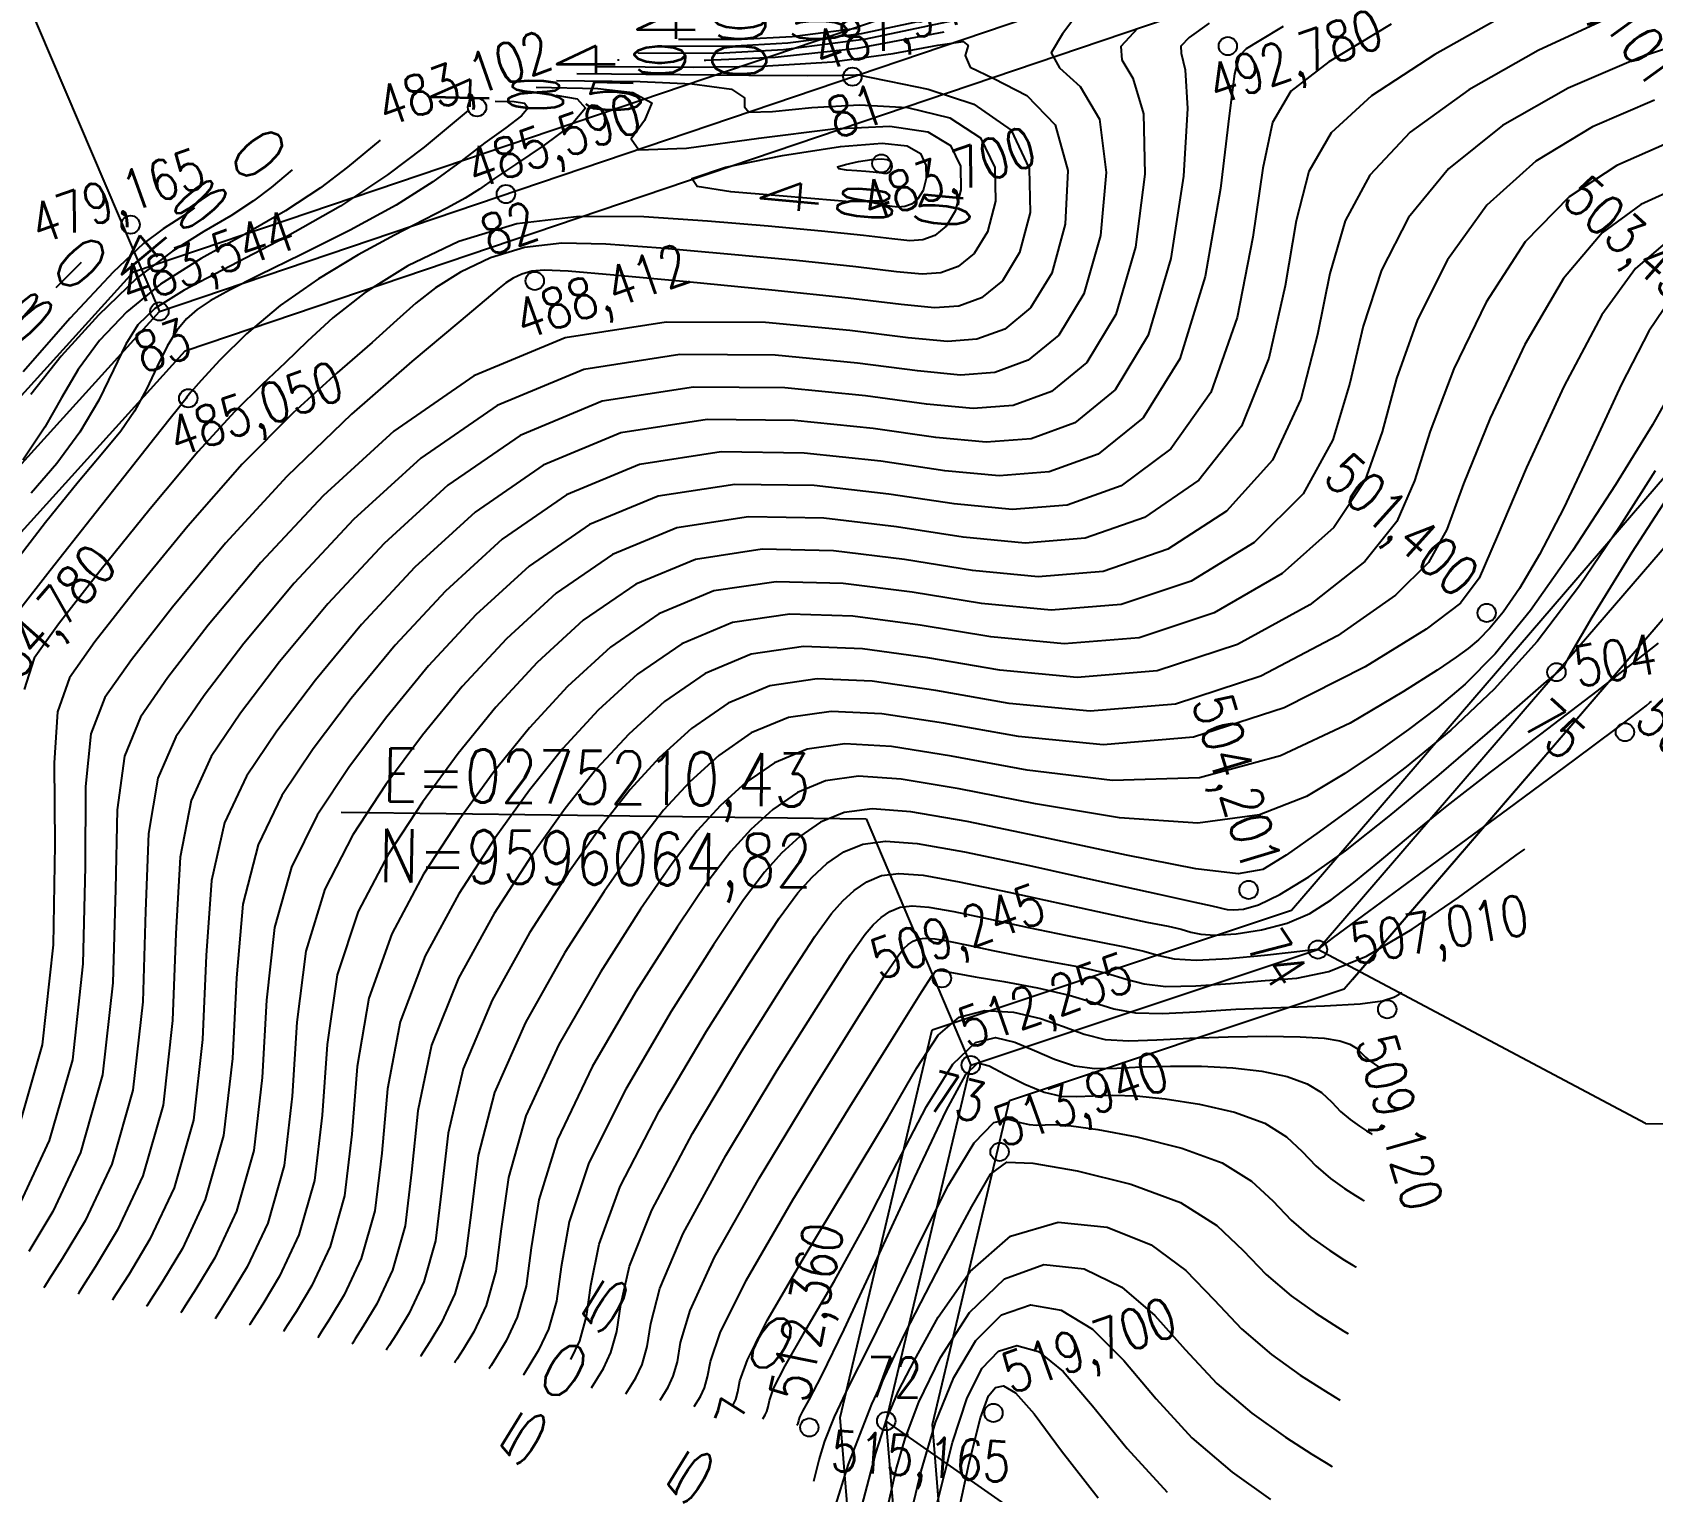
# Model space of a CAD drawing. Header units: millimetres. Extents: x 276147 to 291056, y 9594849 to 9609891.
# Drawn here: x 283444.2 to 283532.8, y 9603695.4 to 9603775.2 of the extents above; entities that cross this region are included whole.
import ezdxf
from ezdxf.enums import TextEntityAlignment as Align

# ---------------------------------------------------------------- set-up
doc = ezdxf.new("R2010")
doc.units = ezdxf.units.MM
doc.header["$LTSCALE"] = 10
doc.linetypes.add('CONTINUO', pattern=[0])
for name, color, linetype in [('Curvas mestras', 30, 'Continuous'), ('Curvas simples', 9, 'Continuous'), ('Curvas texto', 2, 'Continuous'), ('LINHA02', 8, 'Continuous'), ('TEXTO-PAPEL', 7, 'Continuous'), ('TEXTO02', 3, 'Continuous'), ('Top_malha_coord', 8, 'Continuous')]:
    doc.layers.add(name, color=color, linetype=linetype)
doc.styles.add('ROMANS', font='romans.shx', dxfattribs={"width": 0.8, "height": 4})
doc.styles.add('SIMPLEX', font='simplex', dxfattribs={"height": 0.2})

# ---------------------------------------------------------------- blocks, each defined once
blk = doc.blocks.new('Curvas')
at = {"layer": 'Curvas mestras', "linetype": 'CONTINUO'}
for points in [[(275249.24282, 9596112.844455, 500), (275247.081349, 9596111.866339, 500), (275244.962236, 9596110.317983, 500), (275242.845683, 9596107.822523, 500), (275240.73907, 9596104.214478, 500), (275238.838504, 9596100.173899, 500), (275237.387271, 9596096.592223, 500), (275236.462031, 9596094.101132, 500), (275235.472945, 9596092.293301, 500), (275233.663547, 9596090.501653, 500), (275230.495126, 9596088.281131, 500), (275226.299988, 9596086.074763, 500), (275221.628191, 9596084.547594, 500), (275216.965972, 9596084.164625, 500), (275212.544272, 9596084.590667, 500), (275208.530208, 9596085.290482, 500), (275205.048468, 9596085.797995, 500), (275202.054016, 9596085.923776, 500), (275199.459389, 9596085.547557, 500), (275197.185205, 9596084.601119, 500), (275195.184423, 9596083.224427, 500), (275193.418087, 9596081.609496, 500), (275191.820749, 9596079.875391, 500), (275190.221009, 9596077.849386, 500), (275188.420973, 9596075.285808, 500), (275186.328325, 9596072.039035, 500), (275184.273045, 9596068.363643, 500), (275182.69069, 9596064.614262, 500), (275181.870224, 9596061.098742, 500), (275181.51426, 9596057.937818, 500), (275181.178817, 9596055.20545, 500), (275180.537966, 9596052.967567, 500), (275179.737962, 9596051.25799, 500), (275179.043108, 9596050.10251, 500), (275178.65313, 9596049.490404, 500), (275178.509454, 9596049.264892, 500), (275178.488929, 9596049.232675, 500)], [(275239.834321, 9596122.317936, 495), (275235.816823, 9596120.06523, 495), (275232.359854, 9596117.800304, 495), (275230.14174, 9596115.774111, 495), (275228.923005, 9596113.654822, 495), (275228.234727, 9596110.96491, 495), (275227.629641, 9596107.413539, 495), (275226.747121, 9596103.456642, 495), (275225.248198, 9596099.736845, 495), (275222.906302, 9596096.792566, 495), (275219.944453, 9596094.745403, 495), (275216.698071, 9596093.612749, 495), (275213.420582, 9596093.351432, 495), (275210.037437, 9596093.676022, 495), (275206.392098, 9596094.240525, 495), (275202.404116, 9596094.709239, 495), (275198.297409, 9596094.787628, 495), (275194.371984, 9596094.19145, 495), (275190.867847, 9596092.733147, 495), (275187.784977, 9596090.611895, 495), (275185.063347, 9596088.123555, 495), (275182.643386, 9596085.51742, 495), (275180.467334, 9596082.856502, 495), (275178.477885, 9596080.157246, 495), (275176.656191, 9596077.40096, 495), (275175.137235, 9596074.428409, 495), (275174.094456, 9596071.045222, 495), (275173.603255, 9596067.162247, 495), (275173.34688, 9596063.1112, 495), (275172.91054, 9596059.329014, 495), (275172.010445, 9596056.185839, 495), (275170.886814, 9596053.784685, 495), (275169.91087, 9596052.161777, 495), (275169.363134, 9596051.302056, 495), (275169.161337, 9596050.985317, 495), (275169.132509, 9596050.940068, 495)], [(275195.872103, 9596119.752961, 490), (275195.966358, 9596119.752569, 490), (275199.75369, 9596119.913798, 490), (275204.244331, 9596120.409548, 490), (275208.989992, 9596121.30125, 490)], [(275216.197013, 9596122.162291, 490), (275215.463311, 9596121.189437, 490), (275214.839748, 9596120.145571, 490), (275215.292652, 9596119.320509, 490), (275216.419072, 9596118.306119, 490), (275217.473742, 9596116.51978, 490), (275217.854802, 9596113.611338, 490), (275217.534038, 9596110.160487, 490), (275216.626642, 9596106.979384, 490), (275215.256379, 9596104.713585, 490), (275213.581281, 9596103.342242, 490), (275211.767951, 9596102.677904, 490), (275209.875191, 9596102.538239, 490), (275207.530603, 9596102.761378, 490), (275204.253989, 9596103.190569, 490), (275199.759765, 9596103.620483, 490), (275194.540801, 9596103.65148, 490), (275189.28458, 9596102.835343, 490), (275184.550489, 9596100.865174, 490), (275180.38553, 9596097.999362, 490), (275176.708608, 9596094.637615, 490), (275173.466023, 9596091.159449, 490), (275170.713659, 9596087.863618, 490), (275168.534797, 9596085.028683, 490), (275166.984058, 9596082.762884, 490), (275166.001425, 9596080.493174, 490), (275165.498222, 9596077.476182, 490), (275165.336286, 9596073.225752, 490), (275165.179501, 9596068.284581, 490), (275164.642262, 9596063.452578, 490), (275163.482923, 9596059.40411, 490), (275162.035666, 9596056.311379, 490), (275160.778632, 9596054.221045, 490), (275160.073139, 9596053.113708, 490), (275159.81322, 9596052.705742, 490), (275159.776089, 9596052.647461, 490)], [(275191.133271, 9596119.772633, 490), (275191.227525, 9596119.772241, 490)], [(275187.761462, 9596117.838729, 485), (275188.931877, 9596117.639286, 485), (275189.375211, 9596117.125388, 485), (275188.62545, 9596116.213289, 485), (275187.126314, 9596115.099922, 485), (275185.548955, 9596114.05239, 485), (275184.406962, 9596113.272201, 485), (275183.583665, 9596112.698485, 485), (275182.804828, 9596112.204778, 485), (275181.831452, 9596111.673648, 485), (275180.565472, 9596111.023802, 485), (275178.944059, 9596110.182981, 485), (275176.954949, 9596109.099291, 485), (275174.788142, 9596107.802301, 485), (275172.684206, 9596106.341949, 485), (275170.854713, 9596104.796278, 485), (275169.395266, 9596103.355764, 485), (275168.372477, 9596102.238991, 485), (275167.813694, 9596101.598519, 485), (275167.589226, 9596101.322812, 485), (275167.530122, 9596101.23431, 485), (275167.485083, 9596101.170896, 485), (275167.373416, 9596101.032215, 485), (275167.132081, 9596100.733356, 485), (275166.676606, 9596100.162838, 485), (275165.836793, 9596099.102898, 485), (275164.421014, 9596097.309205, 485), (275162.365591, 9596094.700079, 485), (275160.118658, 9596091.844456, 485), (275158.256299, 9596089.473924, 485)], [(275203.638253, 9596112.024291, 485), (275201.922127, 9596112.173626, 485), (275199.747325, 9596112.35051, 485), (275197.333076, 9596112.554932, 485), (275195.494064, 9596112.842023, 485), (275195.193836, 9596113.2807, 485), (275197.031915, 9596113.896756, 485), (275200.151723, 9596114.543497, 485), (275203.332655, 9596115.031108, 485), (275205.60049, 9596115.207296, 485), (275206.966525, 9596115.069857, 485), (275207.688438, 9596114.654113, 485), (275207.997025, 9596114.0154, 485), (275208.015556, 9596113.289114, 485), (275207.840418, 9596112.630666, 485), (275207.557665, 9596112.163121, 485), (275207.21201, 9596111.880145, 485), (275206.837831, 9596111.74306, 485), (275206.47027, 9596111.712123, 485), (275206.147522, 9596111.743351, 485), (275205.908548, 9596111.791697, 485), (275205.778996, 9596111.821176, 485), (275205.731266, 9596111.832036, 485), (275205.724448, 9596111.833588, 485)], [(275168.006477, 9596111.679278, 480), (275167.57077, 9596111.348461, 480), (275167.009827, 9596110.976892, 480), (275166.293973, 9596110.537658, 480), (275165.225182, 9596109.723595, 480), (275163.563339, 9596108.157475, 480), (275161.210203, 9596105.643999, 480), (275158.635019, 9596102.715575, 480)], [(275188.58911, 9596048.731295, 505), (275189.065488, 9596049.749296, 505), (275189.447095, 9596051.081886, 505), (275189.681639, 9596052.764437, 505), (275190.137193, 9596055.035237, 505), (275191.286923, 9596058.183302, 505), (275193.408856, 9596062.298878, 505), (275196.000458, 9596066.67711, 505), (275198.364061, 9596070.414371, 505), (275199.974683, 9596072.84227, 505), (275200.998113, 9596074.233361, 505), (275201.772826, 9596075.095436, 505), (275202.58387, 9596075.83696, 505), (275203.502563, 9596076.469091, 505), (275204.546794, 9596076.903665, 505), (275205.7894, 9596077.064753, 505), (275207.523028, 9596076.925385, 505), (275210.095272, 9596076.47083, 505), (275213.646494, 9596075.726592, 505), (275217.488113, 9596074.879112, 505), (275220.724313, 9596074.155069, 505), (275222.687299, 9596073.723661, 505), (275223.621353, 9596073.524177, 505), (275223.998776, 9596073.438431, 505), (275224.228978, 9596073.37109, 505), (275224.469793, 9596073.318253, 505), (275224.816163, 9596073.298877, 505), (275225.359662, 9596073.350613, 505), (275226.178388, 9596073.585893, 505), (275227.347071, 9596074.135845, 505), (275228.92656, 9596075.110661, 505), (275230.922169, 9596076.536799, 505), (275233.32533, 9596078.41978, 505), (275236.048431, 9596080.687281, 505), (275238.687698, 9596082.955591, 505), (275240.760311, 9596084.763152, 505), (275241.924854, 9596085.778734, 505), (275242.405509, 9596086.192406, 505), (275242.567862, 9596086.324565, 505), (275242.707103, 9596086.43517, 505), (275242.836862, 9596086.542435, 505), (275242.900374, 9596086.60414, 505), (275242.925702, 9596086.697155, 505), (275243.28021, 9596087.374731, 505), (275244.416088, 9596089.30921, 505), (275246.604332, 9596092.86251, 505), (275249.391154, 9596097.154836, 505)], [(275161.820348, 9596108.68234, 480), (275160.429076, 9596107.297624, 480)], [(275197.440258, 9596046.2046, 510), (275197.59301, 9596046.531024, 510), (275197.715373, 9596046.958322, 510), (275197.828169, 9596047.557797, 510), (275198.237366, 9596048.705662, 510), (275199.320221, 9596050.854358, 510), (275201.288204, 9596054.237351, 510), (275203.689652, 9596058.212206, 510), (275205.907118, 9596061.917511, 510), (275207.490847, 9596064.663472, 510), (275208.661847, 9596066.446763, 510), (275209.80882, 9596067.435674, 510), (275211.219354, 9596067.80055, 510), (275212.776597, 9596067.719958, 510), (275214.262586, 9596067.37452, 510), (275215.521349, 9596066.932552, 510), (275216.64489, 9596066.513155, 510), (275217.787208, 9596066.223126, 510), (275219.085807, 9596066.135826, 510), (275220.612226, 9596066.190888, 510), (275222.421513, 9596066.294507, 510), (275224.507746, 9596066.367954, 510), (275226.621127, 9596066.392788, 510), (275228.450887, 9596066.36564, 510), (275229.761617, 9596066.284198, 510), (275230.619332, 9596066.150368, 510), (275231.165406, 9596065.967111, 510), (275231.529047, 9596065.741307, 510), (275231.790797, 9596065.495515, 510), (275232.019032, 9596065.25621, 510), (275232.26349, 9596065.046918, 510), (275232.499349, 9596064.879356, 510), (275232.683148, 9596064.762291, 510), (275232.783976, 9596064.699736, 510), (275232.821123, 9596064.676689, 510), (275232.82643, 9596064.673397, 510)], [(275203.715982, 9596037.5113, 515), (275203.737167, 9596037.60007, 515), (275204.514321, 9596040.75737, 515), (275205.262096, 9596043.602385, 515), (275205.868935, 9596045.54366, 515), (275206.493171, 9596047.01218, 515), (275207.360608, 9596048.694541, 515), (275208.65796, 9596051.039134, 515), (275210.415584, 9596053.541533, 515), (275212.62475, 9596055.459107, 515), (275215.21876, 9596056.22387, 515), (275217.899054, 9596055.96642, 515), (275220.309106, 9596054.992004, 515), (275222.199574, 9596053.590101, 515), (275223.749845, 9596051.987136, 515), (275225.246488, 9596050.39377, 515), (275226.879912, 9596048.995317, 515), (275228.45588, 9596047.875699, 515), (275229.683991, 9596047.093492, 515), (275230.357705, 9596046.675507, 515), (275230.605916, 9596046.521513, 515), (275230.641374, 9596046.499514, 515)]]:
    blk.add_polyline3d(points, dxfattribs=at)
at = {"layer": 'Curvas simples', "linetype": 'CONTINUO'}
for points in [[(275248.532044, 9596115.207485, 499), (275245.761387, 9596113.986159, 499), (275243.149334, 9596112.27112, 499), (275240.748517, 9596109.818079, 499), (275238.619604, 9596106.526405, 499), (275236.855405, 9596102.870084, 499), (275235.556762, 9596099.46676, 499), (275234.695553, 9596096.763613, 499), (275233.72778, 9596094.525969, 499), (275231.980477, 9596092.348691, 499), (275228.977361, 9596089.983418, 499), (275225.028881, 9596087.808891, 499), (275220.642167, 9596086.360625, 499), (275216.256894, 9596086.001987, 499), (275212.042905, 9596086.407738, 499), (275208.102586, 9596087.080491, 499), (275204.519597, 9596087.580243, 499), (275201.302695, 9596087.696546, 499), (275198.441908, 9596087.276336, 499), (275195.921734, 9596086.227525, 499), (275193.704534, 9596084.701921, 499), (275191.747139, 9596082.912308, 499), (275189.985277, 9596081.003797, 499), (275188.270274, 9596078.850809, 499), (275186.432355, 9596076.260096, 499), (275184.393898, 9596073.11142, 499), (275182.445883, 9596069.576596, 499), (275180.971443, 9596065.900454, 499), (275180.21683, 9596062.311443, 499), (275179.880784, 9596058.972495, 499), (275179.525162, 9596056.030163, 499), (275178.832462, 9596053.611222, 499), (275177.967733, 9596051.763329, 499), (275177.21666, 9596050.514363, 499), (275176.795131, 9596049.852735, 499), (275176.639831, 9596049.608977, 499), (275176.617645, 9596049.574154, 499)], [(275247.821267, 9596117.570515, 498), (275244.441425, 9596116.10598, 498), (275241.336432, 9596114.224257, 498), (275238.651351, 9596111.813635, 498), (275236.500138, 9596108.838331, 498), (275234.872305, 9596105.566269, 498), (275233.726253, 9596102.341298, 498), (275232.929075, 9596099.426095, 498), (275231.982615, 9596096.758638, 498), (275230.297407, 9596094.19573, 498), (275227.459596, 9596091.685705, 498), (275223.757774, 9596089.543019, 498), (275219.656143, 9596088.173656, 498), (275215.547816, 9596087.839348, 498), (275211.541538, 9596088.224809, 498), (275207.674964, 9596088.870499, 498), (275203.990727, 9596089.362492, 498), (275200.551373, 9596089.469317, 498), (275197.424427, 9596089.005115, 498), (275194.658262, 9596087.85393, 498), (275192.224645, 9596086.179414, 498), (275190.076191, 9596084.21512, 498), (275188.149804, 9596082.132202, 498), (275186.319539, 9596079.852232, 498), (275184.443738, 9596077.234383, 498), (275182.459471, 9596074.183805, 498), (275180.618721, 9596070.789549, 498), (275179.252196, 9596067.186646, 498), (275178.563437, 9596063.524144, 498), (275178.247308, 9596060.007171, 498), (275177.871506, 9596056.854876, 498), (275177.126958, 9596054.254876, 498), (275176.197503, 9596052.268668, 498), (275175.390213, 9596050.926217, 498), (275174.937132, 9596050.215065, 498), (275174.770207, 9596049.953062, 498), (275174.746361, 9596049.915633, 498)], [(275251.084608, 9596121.25807, 497), (275247.057213, 9596119.921403, 497), (275243.105677, 9596118.222203, 497), (275239.521556, 9596116.176944, 497), (275236.554186, 9596113.809191, 497), (275234.380672, 9596111.150258, 497), (275232.889205, 9596108.262453, 497), (275231.895745, 9596105.215835, 497), (275231.162597, 9596102.088576, 497), (275230.237451, 9596098.991306, 497), (275228.614337, 9596096.042768, 497), (275225.941831, 9596093.387992, 497), (275222.486667, 9596091.277147, 497), (275218.670119, 9596089.986687, 497), (275214.838738, 9596089.676709, 497), (275211.040171, 9596090.04188, 497), (275207.247342, 9596090.660508, 497), (275203.461857, 9596091.144741, 497), (275199.800052, 9596091.242087, 497), (275196.406946, 9596090.733893, 497), (275193.39479, 9596089.480336, 497), (275190.744756, 9596087.656908, 497), (275188.405243, 9596085.517932, 497), (275186.314331, 9596083.260608, 497), (275184.368804, 9596080.853656, 497), (275182.45512, 9596078.208671, 497), (275180.525045, 9596075.25619, 497), (275178.791559, 9596072.002502, 497), (275177.532949, 9596068.472838, 497), (275176.910043, 9596064.736845, 497), (275176.613832, 9596061.041847, 497), (275176.217851, 9596057.679588, 497), (275175.421453, 9596054.89853, 497), (275174.427273, 9596052.774007, 497), (275173.563765, 9596051.33807, 497), (275173.079133, 9596050.577395, 497), (275172.900584, 9596050.297147, 497), (275172.875077, 9596050.257111, 497)], [(275245.280895, 9596122.041588, 496), (275241.469999, 9596120.270069, 496), (275237.669189, 9596118.121087, 496), (275234.45702, 9596115.804747, 496), (275232.261206, 9596113.462185, 496), (275230.906105, 9596110.958638, 496), (275230.065236, 9596108.090372, 496), (275229.396119, 9596104.751057, 496), (275228.492286, 9596101.223974, 496), (275226.931268, 9596097.889807, 496), (275224.424066, 9596095.090279, 496), (275221.21556, 9596093.011275, 496), (275217.684095, 9596091.799718, 496), (275214.12966, 9596091.514071, 496), (275210.538804, 9596091.858951, 496), (275206.81972, 9596092.450517, 496), (275202.932986, 9596092.92699, 496), (275199.04873, 9596093.014857, 496), (275195.389465, 9596092.462672, 496), (275192.131319, 9596091.106741, 496), (275189.264866, 9596089.134401, 496), (275186.734295, 9596086.820743, 496), (275184.478859, 9596084.389014, 496), (275182.418069, 9596081.855079, 496), (275180.466502, 9596079.182958, 496), (275178.590618, 9596076.328575, 496), (275176.964397, 9596073.215455, 496), (275175.813703, 9596069.75903, 496), (275175.256649, 9596065.949546, 496), (275174.980356, 9596062.076523, 496), (275174.564195, 9596058.504301, 496), (275173.715949, 9596055.542184, 496), (275172.657044, 9596053.279346, 496), (275171.737317, 9596051.749924, 496), (275171.221134, 9596050.939726, 496), (275171.030961, 9596050.641232, 496), (275171.003793, 9596050.59859, 496)], [(275194.472617, 9596120.90367, 493), (275197.89205, 9596120.894938, 493), (275200.690211, 9596121.046052, 493), (275204.212142, 9596121.497116, 493)], [(275227.516164, 9596121.591487, 493), (275226.195053, 9596120.790603, 493), (275225.494163, 9596120.362501, 493), (275225.111293, 9596119.974582, 493), (275224.857866, 9596118.994268, 493), (275224.573709, 9596116.713984, 493), (275224.096685, 9596112.738501, 493), (275223.256791, 9596107.921979, 493), (275221.882058, 9596103.430922, 493), (275219.870772, 9596100.19714, 493), (275217.402239, 9596098.213659, 493), (275214.726023, 9596097.238811, 493), (275212.002425, 9596097.026155, 493), (275209.034704, 9596097.310164, 493), (275205.536855, 9596097.820543, 493), (275201.346376, 9596098.273736, 493), (275196.794765, 9596098.333169, 493), (275192.337023, 9596097.649007, 493), (275188.340904, 9596095.985958, 493), (275184.825198, 9596093.566882, 493), (275181.721452, 9596090.729179, 493), (275178.972441, 9596087.774232, 493), (275176.565864, 9596084.859349, 493), (275174.50065, 9596082.105821, 493), (275172.787338, 9596079.54573, 493), (275171.482911, 9596076.854315, 493), (275170.655962, 9596073.617606, 493), (275170.296467, 9596069.587649, 493), (275170.079928, 9596065.180552, 493), (275169.603229, 9596060.978439, 493), (275168.599436, 9596057.473147, 493), (275167.346355, 9596054.795363, 493), (275166.257975, 9596052.985484, 493), (275165.647136, 9596052.026717, 493), (275165.42209, 9596051.673487, 493), (275165.389941, 9596051.623026, 493)], [(275233.421658, 9596121.719223, 494), (275230.017632, 9596119.664778, 494), (275227.949664, 9596118.047199, 494), (275226.930829, 9596116.346152, 494), (275226.404218, 9596113.839447, 494), (275225.863163, 9596110.07602, 494), (275225.001956, 9596105.689311, 494), (275223.565128, 9596101.583884, 494), (275221.388537, 9596098.494853, 494), (275218.673346, 9596096.479531, 494), (275215.712047, 9596095.42578, 494), (275212.711503, 9596095.188794, 494), (275209.53607, 9596095.493093, 494), (275205.964476, 9596096.030534, 494), (275201.875246, 9596096.491488, 494), (275197.546087, 9596096.560398, 494), (275193.354504, 9596095.920229, 494), (275189.604376, 9596094.359552, 494), (275186.305088, 9596092.089388, 494), (275183.392399, 9596089.426367, 494), (275180.807913, 9596086.645826, 494), (275178.516599, 9596083.857925, 494), (275176.489267, 9596081.131533, 494), (275174.721765, 9596078.473345, 494), (275173.310073, 9596075.641362, 494), (275172.375209, 9596072.331414, 494), (275171.949861, 9596068.374948, 494), (275171.713404, 9596064.145876, 494), (275171.256884, 9596060.153727, 494), (275170.30494, 9596056.829493, 494), (275169.116585, 9596054.290024, 494), (275168.084422, 9596052.573631, 494), (275167.505135, 9596051.664387, 494), (275167.291714, 9596051.329402, 494), (275167.261225, 9596051.281547, 494)], [(275193.359502, 9596120.526658, 492), (275197.259192, 9596120.516699, 492), (275200.450353, 9596120.689036, 492), (275204.466937, 9596121.203452, 492), (275209.009653, 9596122.164509, 492)], [(275223.485421, 9596121.765122, 492), (275222.389516, 9596120.978386, 492), (275221.934659, 9596120.509761, 492), (275221.950387, 9596120.125065, 492), (275222.167452, 9596119.223935, 492), (275222.291911, 9596117.114458, 492), (275222.065779, 9596113.404798, 492), (275221.374914, 9596108.903422, 492), (275220.141132, 9596104.718871, 492), (275218.335864, 9596101.733771, 492), (275216.128989, 9596099.927081, 492), (275213.739999, 9596099.051842, 492), (275211.293347, 9596098.863516, 492), (275208.533337, 9596099.127236, 492), (275205.109233, 9596099.610551, 492), (275200.817505, 9596100.055985, 492), (275196.043444, 9596100.105939, 492), (275191.319542, 9596099.377786, 492), (275187.077433, 9596097.612363, 492), (275183.345309, 9596095.044375, 492), (275180.050504, 9596092.031991, 492), (275177.136968, 9596088.902637, 492), (275174.615129, 9596085.860772, 492), (275172.512032, 9596083.080108, 492), (275170.852911, 9596080.618114, 492), (275169.655749, 9596078.067268, 492), (275168.936716, 9596074.903798, 492), (275168.643074, 9596070.80035, 492), (275168.446452, 9596066.215228, 492), (275167.949573, 9596061.803152, 492), (275166.893932, 9596058.116802, 492), (275165.576126, 9596055.300702, 492), (275164.431527, 9596053.397338, 492), (275163.789137, 9596052.389048, 492), (275163.552467, 9596052.017572, 492), (275163.518657, 9596051.964504, 492)], [(275192.246386, 9596120.149645, 491), (275196.626334, 9596120.138459, 491), (275200.210495, 9596120.332021, 491), (275204.721732, 9596120.909789, 491), (275209.823895, 9596121.989202, 491)], [(275219.552014, 9596121.484354, 491), (275218.647041, 9596120.501761, 491), (275218.698508, 9596119.774371, 491), (275219.302886, 9596118.771475, 491), (275219.882826, 9596116.817119, 491), (275219.960291, 9596113.508068, 491), (275219.454476, 9596109.531954, 491), (275218.383887, 9596105.849127, 491), (275216.796122, 9596103.223678, 491), (275214.855135, 9596101.634661, 491), (275212.753975, 9596100.864873, 491), (275210.584269, 9596100.700878, 491), (275208.03197, 9596100.944307, 491), (275204.681611, 9596101.40056, 491), (275200.288635, 9596101.838234, 491), (275195.292122, 9596101.87871, 491), (275190.302061, 9596101.106564, 491), (275185.813961, 9596099.238769, 491), (275181.86542, 9596096.521869, 491), (275178.379556, 9596093.334803, 491), (275175.301495, 9596090.031043, 491), (275172.664394, 9596086.862195, 491), (275170.523415, 9596084.054396, 491), (275168.918484, 9596081.690499, 491), (275167.828587, 9596079.280221, 491), (275167.217469, 9596076.18999, 491), (275166.98968, 9596072.013051, 491), (275166.812977, 9596067.249905, 491), (275166.295917, 9596062.627865, 491), (275165.188427, 9596058.760456, 491), (275163.805896, 9596055.806041, 491), (275162.60508, 9596053.809191, 491), (275161.931138, 9596052.751378, 491), (275161.682843, 9596052.361657, 491), (275161.647373, 9596052.305983, 491)], [(275248.401312, 9596109.746518, 501), (275246.775139, 9596108.364846, 501), (275244.942848, 9596105.826967, 501), (275242.858536, 9596101.902551, 501), (275240.821604, 9596097.477715, 501), (275239.21778, 9596093.717686, 501), (275238.228509, 9596091.438651, 501), (275237.21811, 9596090.060633, 501), (275235.346617, 9596088.654614, 501), (275232.012891, 9596086.578844, 501), (275227.571095, 9596084.340634, 501), (275222.614215, 9596082.734563, 501), (275217.67505, 9596082.327264, 501), (275213.045639, 9596082.773596, 501), (275208.95783, 9596083.500473, 501), (275205.577338, 9596084.015746, 501), (275202.805338, 9596084.151005, 501), (275200.47687, 9596083.818779, 501), (275198.448677, 9596082.974714, 501), (275196.664313, 9596081.746934, 501), (275195.089035, 9596080.306684, 501), (275193.656222, 9596078.746985, 501), (275192.171744, 9596076.847963, 501), (275190.40959, 9596074.311521, 501), (275188.262751, 9596070.96665, 501), (275186.100207, 9596067.15069, 501), (275184.409936, 9596063.32807, 501), (275183.523618, 9596059.886041, 501), (275183.147735, 9596056.903142, 501), (275182.832473, 9596054.380737, 501), (275182.243471, 9596052.323913, 501), (275181.508192, 9596050.752651, 501), (275180.869555, 9596049.690656, 501), (275180.511129, 9596049.128074, 501), (275180.379078, 9596048.920806, 501), (275180.360213, 9596048.891197, 501)], [(275248.728017, 9596106.737272, 502), (275247.512432, 9596104.930185, 502), (275246.024846, 9596102.034134, 502), (275244.408121, 9596098.580511, 502), (275242.857633, 9596095.286556, 502), (275241.531245, 9596092.723187, 502), (275240.436791, 9596090.876044, 502), (275239.544596, 9596089.584445, 502), (275238.819263, 9596088.69348, 502), (275238.202506, 9596088.071323, 502), (275237.630318, 9596087.591918, 502), (275236.985127, 9596087.110039, 502), (275235.935108, 9596086.403769, 502), (275234.094872, 9596085.232019, 502), (275231.189018, 9596083.5021, 502), (275227.382102, 9596081.714922, 502), (275222.94867, 9596080.519796, 502), (275218.191071, 9596080.37087, 502), (275213.522873, 9596080.941646, 502), (275209.385452, 9596081.710465, 502), (275206.106208, 9596082.233497, 502), (275203.556659, 9596082.378235, 502), (275201.494351, 9596082.09, 502), (275199.712148, 9596081.348308, 502), (275198.144202, 9596080.26944, 502), (275196.759983, 9596079.003872, 502), (275195.491695, 9596077.618579, 502), (275194.122478, 9596075.84654, 502), (275192.398208, 9596073.337233, 502), (275190.197178, 9596069.894265, 502), (275187.927369, 9596065.937737, 502), (275186.129183, 9596062.041878, 502), (275185.177012, 9596058.67334, 502), (275184.781211, 9596055.868466, 502), (275184.486129, 9596053.556024, 502), (275183.948975, 9596051.680259, 502), (275183.278421, 9596050.247312, 502), (275182.696003, 9596049.278803, 502), (275182.369129, 9596048.765743, 502), (275182.248701, 9596048.576721, 502), (275182.231497, 9596048.549718, 502)], [(275249.063583, 9596102.215962, 503), (275247.703715, 9596099.817697, 503), (275245.696045, 9596096.539118, 503), (275243.340951, 9596092.923903, 503), (275241.042257, 9596089.666853, 503), (275239.108035, 9596087.290947, 503), (275237.463349, 9596085.631861, 503), (275235.937514, 9596084.353449, 503), (275234.379113, 9596083.168389, 503), (275232.713821, 9596081.984657, 503), (275230.886583, 9596080.759053, 503), (275228.804053, 9596079.509051, 503), (275226.219711, 9596078.494821, 503), (275222.848746, 9596078.037205, 503), (275218.578387, 9596078.33512, 503), (275213.98402, 9596079.099776, 503), (275209.813074, 9596079.920456, 503), (275206.635078, 9596080.451248, 503), (275204.307981, 9596080.605464, 503), (275202.511832, 9596080.361222, 503), (275200.97562, 9596079.721903, 503), (275199.624091, 9596078.791947, 503), (275198.43093, 9596077.70106, 503), (275197.327167, 9596076.490173, 503), (275196.073213, 9596074.845116, 503), (275194.386825, 9596072.362946, 503), (275192.131605, 9596068.82188, 503), (275189.754531, 9596064.724784, 503), (275187.84843, 9596060.755686, 503), (275186.830406, 9596057.460639, 503), (275186.414687, 9596054.833789, 503), (275186.139784, 9596052.731312, 503), (275185.654479, 9596051.036604, 503), (275185.048651, 9596049.741973, 503), (275184.522451, 9596048.866949, 503), (275184.227128, 9596048.403413, 503), (275184.118325, 9596048.232636, 503), (275184.102781, 9596048.20824, 503)], [(275247.855694, 9596097.292175, 504), (275245.902108, 9596094.24291, 504), (275243.713847, 9596091.018741, 504), (275241.40331, 9596087.969353, 504), (275239.060034, 9596085.361033, 504), (275236.682096, 9596083.126476, 504), (275234.24471, 9596081.114979, 504), (275231.773099, 9596079.226739, 504), (275229.492534, 9596077.565544, 504), (275227.678295, 9596076.286086, 504), (275226.419088, 9596075.516002, 504), (275225.057319, 9596075.274719, 504), (275222.748822, 9596075.554614, 504), (275218.965702, 9596076.299371, 504), (275214.445167, 9596077.257907, 504), (275210.240696, 9596078.130447, 504), (275207.163949, 9596078.668999, 504), (275205.059303, 9596078.832694, 504), (275203.529313, 9596078.632443, 504), (275202.239092, 9596078.095497, 504), (275201.103981, 9596077.314453, 504), (275200.101878, 9596076.398248, 504), (275199.16264, 9596075.361767, 504), (275198.023948, 9596073.843693, 504), (275196.375443, 9596071.388658, 504), (275194.066032, 9596067.749495, 504), (275191.581694, 9596063.511831, 504), (275189.567677, 9596059.469494, 504), (275188.483799, 9596056.247938, 504), (275188.048163, 9596053.799113, 504), (275187.79344, 9596051.906599, 504), (275187.359984, 9596050.39295, 504), (275186.818881, 9596049.236634, 504), (275186.348898, 9596048.455095, 504), (275186.085127, 9596048.041082, 504), (275185.987948, 9596047.888551, 504), (275185.974065, 9596047.866761, 504)], [(275190.020155, 9596119.39562, 489), (275195.273899, 9596119.357515, 489), (275199.037025, 9596119.42226, 489), (275202.889903, 9596119.66187, 489), (275206.19364, 9596120.112054, 489), (275208.645268, 9596120.570787, 489), (275210.025797, 9596120.776613, 489), (275210.296206, 9596120.546232, 489), (275210.137333, 9596120.008972, 489), (275210.409986, 9596119.372318, 489), (275211.70236, 9596118.743073, 489), (275213.512204, 9596117.825316, 489), (275215.064657, 9596116.222441, 489), (275215.749314, 9596113.714608, 489), (275215.6136, 9596110.789019, 489), (275214.869398, 9596108.10964, 489), (275213.716636, 9596106.203492, 489), (275212.307427, 9596105.049823, 489), (275210.781927, 9596104.490935, 489), (275209.166113, 9596104.3756, 489), (275207.029236, 9596104.578449, 489), (275203.826367, 9596104.980577, 489), (275199.230895, 9596105.402732, 489), (275193.789479, 9596105.42425, 489), (275188.267099, 9596104.564121, 489), (275183.287018, 9596102.49158, 489), (275178.905641, 9596099.476856, 489), (275175.03766, 9596095.940427, 489), (275171.63055, 9596092.287855, 489), (275168.762924, 9596088.865041, 489), (275166.54618, 9596086.002971, 489), (275165.049631, 9596083.835269, 489), (275164.174263, 9596081.706127, 489), (275163.778975, 9596078.762374, 489), (275163.682892, 9596074.438453, 489), (275163.546025, 9596069.319257, 489), (275162.988606, 9596064.277291, 489), (275161.777419, 9596060.047765, 489), (275160.265437, 9596056.816718, 489), (275158.952184, 9596054.632898, 489)], [(275188.90704, 9596119.018608, 488), (275194.58144, 9596118.96246, 488), (275198.320361, 9596118.930722, 488), (275201.535475, 9596118.914192, 488), (275203.397287, 9596118.922857, 488), (275204.153094, 9596118.942628, 488), (275204.319385, 9596118.953393, 488), (275204.395398, 9596118.930174, 488), (275204.811355, 9596118.828508, 488), (275205.980224, 9596118.599065, 488), (275208.112068, 9596118.165637, 488), (275210.605336, 9596117.344513, 488), (275212.655572, 9596115.925103, 488), (275213.643825, 9596113.817878, 488), (275213.693162, 9596111.417552, 488), (275213.112153, 9596109.239897, 488), (275212.176893, 9596107.693399, 488), (275211.033573, 9596106.757403, 488), (275209.795903, 9596106.303966, 488), (275208.469975, 9596106.211771, 488), (275206.631394, 9596106.385996, 488), (275203.748143, 9596106.738442, 488), (275199.562968, 9596107.181291, 488), (275194.91767, 9596107.628231, 488), (275190.928812, 9596107.993329, 488), (275188.430712, 9596108.208334, 488), (275187.128707, 9596108.275722, 488), (275186.445889, 9596108.21565, 488), (275185.90484, 9596108.052045, 488), (275185.426117, 9596107.823919, 488), (275185.02977, 9596107.574052, 488), (275184.658825, 9596107.282295, 488), (275183.948229, 9596106.676771, 488), (275182.455906, 9596105.422675, 488), (275179.894793, 9596103.280223, 488), (275176.597878, 9596100.389735, 488), (275173.053161, 9596096.986554, 488), (275169.702173, 9596093.340206, 488), (275166.800576, 9596089.856958, 488), (275164.557562, 9596086.977258, 488), (275163.115204, 9596084.907654, 488), (275162.347101, 9596082.91908, 488), (275162.059728, 9596080.048566, 488), (275162.029498, 9596075.651154, 488), (275161.912549, 9596070.353934, 488), (275161.334951, 9596065.102003, 488), (275160.071914, 9596060.691419, 488), (275158.495207, 9596057.322057, 488)], [(275186.680809, 9596118.264582, 486), (275190.049204, 9596118.201745, 486), (275191.967839, 9596117.97937, 486), (275193.001852, 9596117.417689, 486), (275192.611308, 9596116.455387, 486), (275191.880674, 9596115.444267, 486), (275192.300517, 9596114.839414, 486), (275194.900169, 9596114.947064, 486), (275198.864012, 9596115.478051, 486), (275202.915192, 9596115.994362, 486), (275206.017766, 9596116.132252, 486), (275208.099426, 9596115.82505, 486), (275209.328774, 9596115.080355, 486), (275209.874736, 9596113.950323, 486), (275209.907521, 9596112.665355, 486), (275209.597663, 9596111.50041, 486), (275209.097408, 9596110.673214, 486), (275208.485865, 9596110.172564, 486), (275207.823855, 9596109.930029, 486), (275207.114638, 9596109.880715, 486), (275206.131211, 9596109.973905, 486), (275204.589007, 9596110.162423, 486), (275202.288468, 9596110.403617, 486), (275199.370077, 9596110.672929, 486), (275196.059325, 9596110.950326, 486), (275192.567142, 9596111.184876, 486), (275189.046214, 9596111.202063, 486), (275185.634668, 9596110.796473, 486), (275182.467169, 9596109.838672, 486), (275179.664551, 9596108.503137, 486), (275177.344185, 9596107.040325, 486), (275175.568638, 9596105.656532, 486), (275174.181244, 9596104.381406, 486), (275172.970527, 9596103.200439, 486), (275171.721514, 9596102.034998, 486), (275170.205222, 9596100.549974, 486), (275168.189171, 9596098.346134, 486), (275165.580237, 9596095.22782, 486), (275162.842732, 9596091.813654, 486), (275160.580327, 9596088.925833, 486), (275159.246351, 9596087.052424, 486), (275158.692776, 9596085.344986, 486)], [(275187.793924, 9596118.641595, 487), (275192.363992, 9596118.581648, 487), (275195.22017, 9596118.454555, 487), (275197.358737, 9596118.165958, 487), (275198.084606, 9596117.690499, 487), (275198.06773, 9596117.19719, 487), (275198.319323, 9596116.903634, 487), (275199.612118, 9596116.950232, 487), (275201.764932, 9596117.168581, 487), (275204.358103, 9596117.313077, 487), (275206.986263, 9596117.16253, 487), (275209.301229, 9596116.593408, 487), (275210.969111, 9596115.506596, 487), (275211.752447, 9596113.885247, 487), (275211.799487, 9596112.041597, 487), (275211.354908, 9596110.370153, 487), (275210.637151, 9596109.183306, 487), (275209.759719, 9596108.464984, 487), (275208.809879, 9596108.116998, 487), (275207.792307, 9596108.046243, 487), (275206.381303, 9596108.17995, 487), (275204.168575, 9596108.450433, 487), (275200.925718, 9596108.792454, 487), (275197.143874, 9596109.15058, 487), (275193.494068, 9596109.471828, 487), (275190.498927, 9596109.696605, 487), (275188.087461, 9596109.738893, 487), (275186.040278, 9596109.506062, 487), (275184.186005, 9596108.945359, 487), (275182.545334, 9596108.163528, 487), (275181.186977, 9596107.307189, 487), (275180.113732, 9596106.469413, 487), (275179.064736, 9596105.529089, 487), (275177.713217, 9596104.311557, 487), (275175.808153, 9596102.657611, 487), (275173.40155, 9596100.469855, 487), (275170.621166, 9596097.666344, 487), (275167.641205, 9596094.284013, 487), (275164.821654, 9596090.835306, 487), (275162.568944, 9596087.951546, 487), (275161.180778, 9596085.980039, 487), (275160.519938, 9596084.132033, 487), (275160.340482, 9596081.334758, 487), (275160.376105, 9596076.863855, 487), (275160.279073, 9596071.38861, 487), (275159.681295, 9596065.926716, 487), (275158.36641, 9596061.335073, 487)], [(275182.964224, 9596117.005774, 483), (275180.561485, 9596114.996446, 483), (275178.560364, 9596113.477065, 483), (275175.984056, 9596111.770516, 483), (275172.96659, 9596110.062453, 483), (275169.950055, 9596108.488412, 483), (275167.453557, 9596107.171402, 483), (275165.847568, 9596106.169092, 483), (275164.908013, 9596105.277799, 483), (275164.262187, 9596104.228503, 483), (275163.588677, 9596102.825079, 483), (275162.771264, 9596101.162995, 483), (275161.745025, 9596099.410617, 483), (275160.47833, 9596097.706732, 483), (275159.072722, 9596096.071816, 483)], [(275184.454578, 9596117.510557, 484), (275185.492515, 9596117.487449, 484), (275186.046273, 9596117.393087, 484), (275186.256027, 9596117.149947, 484), (275185.880583, 9596116.700871, 484), (275185.026326, 9596116.051362, 484), (275183.886537, 9596115.222587, 484), (275182.593008, 9596114.234012, 484), (275181.031572, 9596113.098305, 484), (275179.026571, 9596111.826435, 484), (275176.511353, 9596110.45486, 484), (275173.855282, 9596109.122004, 484), (275171.536727, 9596107.991781, 484), (275169.914281, 9596107.17845, 484), (275168.867435, 9596106.597643, 484), (275168.155905, 9596106.115336, 484), (275167.572452, 9596105.60499, 484), (275167.042009, 9596104.970004, 484), (275166.522558, 9596104.121263, 484), (275165.976618, 9596103.012582, 484), (275165.384878, 9596101.769507, 484), (275164.732571, 9596100.560513, 484), (275163.982279, 9596099.474674, 484), (275163.005989, 9596098.283444, 484), (275161.653037, 9596096.678878, 484), (275159.870611, 9596094.486098, 484), (275157.997284, 9596092.062511, 484)], [(275178.152692, 9596115.376107, 482), (275176.376482, 9596113.890723, 482), (275174.897166, 9596112.76753, 482), (275172.992647, 9596111.505975, 482), (275170.742384, 9596110.220855, 482), (275168.375097, 9596108.90014, 482), (275166.156818, 9596107.500093, 482), (275164.301779, 9596105.994061, 482), (275162.817015, 9596104.423725, 482), (275161.65776, 9596102.847848, 482), (275160.73983, 9596101.295967, 482), (275159.821372, 9596099.680699, 482), (275158.621114, 9596097.885434, 482)], [(275173.341161, 9596113.746439, 481), (275172.19148, 9596112.785001, 481), (275171.233968, 9596112.057996, 481), (275170.001237, 9596111.241434, 481), (275168.518179, 9596110.379256, 481), (275166.80014, 9596109.311867, 481), (275164.860079, 9596107.828784, 481), (275162.755991, 9596105.81903, 481), (275160.726017, 9596103.56965, 481), (275159.053333, 9596101.467193, 481)], [(275189.716633, 9596047.183804, 506), (275190.35934, 9596048.225956, 506), (275190.770992, 9596049.105641, 506), (275191.100751, 9596050.257173, 506), (275191.315115, 9596051.729761, 506), (275191.790587, 9596053.822536, 506), (275193.00617, 9596056.897111, 506), (275195.236018, 9596061.085925, 506), (275197.934885, 9596065.604725, 506), (275200.352678, 9596069.440083, 506), (275201.925418, 9596071.840847, 506), (275202.833585, 9596073.104956, 506), (275203.443774, 9596073.792625, 506), (275204.063759, 9596074.359466, 506), (275204.766035, 9596074.842686, 506), (275205.564274, 9596075.174886, 506), (275206.514159, 9596075.298027, 506), (275207.839393, 9596075.19149, 506), (275209.805691, 9596074.844015, 506), (275212.530896, 9596074.273401, 506), (275215.54138, 9596073.613689, 506), (275218.215648, 9596073.027979, 506), (275220.078445, 9596072.638458, 506), (275221.239477, 9596072.403665, 506), (275221.954692, 9596072.241223, 506), (275222.473006, 9596072.0896, 506), (275223.015217, 9596071.970634, 506), (275223.795091, 9596071.927008, 506), (275224.953851, 9596071.997511, 506), (275226.342529, 9596072.205369, 506), (275227.739614, 9596072.569919, 506), (275228.983489, 9596073.1104, 506), (275230.152122, 9596073.845676, 506), (275231.383375, 9596074.794516, 506), (275232.802329, 9596075.971197, 506), (275234.482935, 9596077.372025, 506), (275236.48636, 9596078.988814, 506), (275238.860853, 9596080.821238, 506), (275241.602986, 9596082.900413, 506), (275244.696413, 9596085.265315, 506), (275248.039161, 9596087.874686, 506)], [(275191.587918, 9596046.842325, 507), (275192.129569, 9596047.720617, 507), (275192.476497, 9596048.461987, 507), (275192.754406, 9596049.432461, 507), (275192.948591, 9596050.695084, 507), (275193.443981, 9596052.609834, 507), (275194.725417, 9596055.610919, 507), (275197.06318, 9596059.872972, 507), (275199.869312, 9596064.53234, 507), (275202.341296, 9596068.465796, 507), (275203.876153, 9596070.839423, 507), (275204.669058, 9596071.97655, 507), (275205.114722, 9596072.489813, 507), (275205.543649, 9596072.881973, 507), (275206.029506, 9596073.21628, 507), (275206.581755, 9596073.446108, 507), (275207.238917, 9596073.5313, 507), (275208.155759, 9596073.457595, 507), (275209.51611, 9596073.2172, 507), (275211.415297, 9596072.820211, 507), (275213.594647, 9596072.348266, 507), (275215.706982, 9596071.900889, 507), (275217.46959, 9596071.553256, 507), (275218.857601, 9596071.283152, 507), (275219.910607, 9596071.044015, 507), (275220.717034, 9596070.80811, 507), (275221.56064, 9596070.623015, 507), (275222.774019, 9596070.555139, 507), (275224.54804, 9596070.644408, 507), (275226.506671, 9596070.824845, 507), (275228.132157, 9596071.003993, 507), (275229.040418, 9596071.110138, 507), (275229.382074, 9596071.154553, 507), (275229.44142, 9596071.169253, 507), (275229.556227, 9596071.255114, 507), (275230.278172, 9596071.78846, 507), (275232.212409, 9596073.214476, 507), (275235.671886, 9596075.763936, 507), (275239.800736, 9596078.80997, 507), (275243.450885, 9596081.5113, 507), (275245.745095, 9596083.224051, 507), (275246.889461, 9596084.093971, 507), (275247.360915, 9596084.464213, 507), (275247.567786, 9596084.629433, 507), (275247.644001, 9596084.690304, 507), (275247.654889, 9596084.699, 507)], [(275193.459202, 9596046.500847, 508), (275193.899799, 9596047.215278, 508), (275194.182001, 9596047.818333, 508), (275194.408062, 9596048.607748, 508), (275194.582067, 9596049.660408, 508), (275195.097375, 9596051.397133, 508), (275196.444664, 9596054.324727, 508), (275198.890342, 9596058.660019, 508), (275201.803738, 9596063.459955, 508), (275204.329913, 9596067.491508, 508), (275205.826888, 9596069.838, 508), (275206.504531, 9596070.848144, 508), (275206.78567, 9596071.187001, 508), (275207.023538, 9596071.404479, 508), (275207.292978, 9596071.589875, 508), (275207.599236, 9596071.717329, 508), (275207.963676, 9596071.764574, 508), (275208.472125, 9596071.723699, 508), (275209.226529, 9596071.590385, 508), (275210.299699, 9596071.367021, 508), (275211.647913, 9596071.082844, 508), (275213.198317, 9596070.7738, 508), (275214.860736, 9596070.468054, 508), (275216.475726, 9596070.162639, 508), (275217.866523, 9596069.846806, 508), (275218.937472, 9596069.523966, 508), (275219.917349, 9596069.254166, 508), (275221.116038, 9596069.111617, 508), (275222.747896, 9596069.142679, 508), (275224.645188, 9596069.282326, 508), (275226.544653, 9596069.437683, 508), (275228.273934, 9596069.578757, 508), (275230.024296, 9596069.927072, 508), (275232.077912, 9596070.767033, 508), (275234.578556, 9596072.24911, 508), (275237.116435, 9596073.988036, 508), (275239.143359, 9596075.46461, 508), (275240.261344, 9596076.289583, 508), (275240.673234, 9596076.593521, 508), (275240.732075, 9596076.636941, 508)], [(275195.330486, 9596046.159368, 509), (275195.670029, 9596046.709939, 509), (275195.887505, 9596047.174678, 509), (275196.061717, 9596047.783035, 509), (275196.215543, 9596048.625732, 509), (275196.750769, 9596050.184432, 509), (275198.163911, 9596053.038535, 509), (275200.717504, 9596057.447066, 509), (275203.738165, 9596062.38757, 509), (275206.318531, 9596066.517221, 509), (275207.777623, 9596068.836577, 509), (275208.340003, 9596069.719738, 509), (275208.456618, 9596069.884189, 509), (275208.503427, 9596069.926986, 509), (275208.556449, 9596069.963469, 509), (275208.616717, 9596069.988551, 509), (275208.688434, 9596069.997848, 509), (275208.78849, 9596069.989804, 509), (275208.936947, 9596069.96357, 509), (275209.1841, 9596069.913831, 509), (275209.70118, 9596069.817421, 509), (275210.689652, 9596069.64671, 509), (275212.251882, 9596069.382852, 509), (275214.09385, 9596069.042127, 509), (275215.822438, 9596068.649598, 509), (275217.157672, 9596068.239795, 509), (275218.272152, 9596067.885103, 509), (275219.451623, 9596067.667371, 509), (275220.933669, 9596067.639448, 509), (275222.763245, 9596067.73817, 509), (275224.937148, 9596067.87137, 509), (275227.387159, 9596067.969486, 509), (275229.785003, 9596068.053369, 509), (275231.73739, 9596068.166474, 509), (275232.95687, 9596068.336322, 509), (275233.579358, 9596068.526708, 509), (275233.84661, 9596068.685494, 509), (275233.966394, 9596068.773884, 509), (275234.010525, 9596068.806449, 509), (275234.016829, 9596068.811101, 509)], [(275199.073054, 9596045.476411, 511), (275199.210488, 9596045.699261, 511), (275199.298514, 9596045.88737, 511), (275199.369028, 9596046.133609, 511), (275199.43403, 9596046.479069, 511), (275199.669838, 9596047.140551, 511), (275200.293856, 9596048.378783, 511), (275201.451177, 9596050.379681, 511), (275202.997668, 9596053.029915, 511), (275204.716888, 9596056.141339, 511), (275206.418681, 9596059.470684, 511), (275208.018036, 9596062.554171, 511), (275209.456225, 9596064.872894, 511), (275210.69835, 9596066.056939, 511), (275211.804819, 9596066.332352, 511), (275212.859868, 9596066.074172, 511), (275213.931583, 9596065.617821, 511), (275215.023448, 9596065.140271, 511), (275216.122793, 9596064.77888, 511), (275217.233358, 9596064.632152, 511), (275218.424515, 9596064.64318, 511), (275219.782043, 9596064.716206, 511), (275221.35661, 9596064.767477, 511), (275223.058443, 9596064.761268, 511), (275224.76266, 9596064.67386, 511), (275226.351786, 9596064.485801, 511), (275227.737995, 9596064.194708, 511), (275228.840868, 9596063.802464, 511), (275229.617736, 9596063.320066, 511), (275230.176929, 9596062.794964, 511), (275230.664523, 9596062.283722, 511), (275231.186775, 9596061.836598, 511), (275231.690655, 9596061.478625, 511), (275232.083317, 9596061.228531, 511), (275232.298722, 9596061.09489, 511), (275232.378082, 9596061.045654, 511), (275232.389419, 9596061.03862, 511)], [(275200.944338, 9596045.134932, 512), (275200.980717, 9596045.193922, 512), (275201.004018, 9596045.243716, 512), (275201.022684, 9596045.308897, 512), (275201.03989, 9596045.400342, 512), (275201.10231, 9596045.57544, 512), (275201.267491, 9596045.903207, 512), (275201.614151, 9596046.522011, 512), (275202.305684, 9596047.847624, 512), (275203.526657, 9596050.365168, 512), (275205.346515, 9596054.277896, 512), (275207.374224, 9596058.661578, 512), (275209.103631, 9596062.310114, 512), (275210.177345, 9596064.313327, 512), (275210.83304, 9596064.944746, 512), (275211.45715, 9596064.773824, 512), (275212.341818, 9596064.303091, 512), (275213.402005, 9596063.767388, 512), (275214.458378, 9596063.334634, 512), (275215.380909, 9596063.128477, 512), (275216.236804, 9596063.095472, 512), (275217.142573, 9596063.137905, 512), (275218.205474, 9596063.167, 512), (275219.49576, 9596063.129748, 512), (275221.074432, 9596062.98208, 512), (275222.941956, 9596062.687404, 512), (275224.856658, 9596062.239048, 512), (275226.516329, 9596061.637817, 512), (275227.706426, 9596060.898824, 512), (275228.563062, 9596060.094413, 512), (275229.310015, 9596059.311234, 512), (275230.110059, 9596058.626278, 512), (275230.881962, 9596058.077893, 512), (275231.483485, 9596057.694771, 512), (275231.813468, 9596057.490044, 512), (275231.93504, 9596057.414619, 512), (275231.952408, 9596057.403844, 512)], [(275201.860097, 9596042.076916, 513), (275202.150211, 9596043.249345, 513), (275202.467925, 9596044.253985, 513), (275203.000197, 9596045.593037, 513), (275203.80024, 9596047.282179, 513), (275204.864368, 9596049.400979, 513), (275206.174668, 9596052.044976, 513), (275207.6843, 9596055.179836, 513), (275209.230717, 9596058.251739, 513), (275210.622445, 9596060.576991, 513), (275211.712069, 9596061.673847, 513), (275212.528422, 9596061.868333, 513), (275213.144395, 9596061.688422, 513), (275213.632293, 9596061.56496, 513), (275214.062072, 9596061.540284, 513), (275214.503102, 9596061.559603, 513), (275215.054337, 9596061.566523, 513), (275215.933077, 9596061.498229, 513), (275217.386205, 9596061.2903, 513), (275219.532126, 9596060.889007, 513), (275221.975321, 9596060.283388, 513), (275224.191791, 9596059.47317, 513), (275225.795116, 9596058.477583, 513), (275226.949195, 9596057.393862, 513), (275227.955506, 9596056.338746, 513), (275229.033344, 9596055.415957, 513), (275230.073268, 9596054.677162, 513), (275230.883654, 9596054.161011, 513), (275231.328214, 9596053.885199, 513), (275231.491999, 9596053.783583, 513), (275231.515397, 9596053.769067, 513)], [(275202.238373, 9596037.490848, 514), (275202.977477, 9596040.487216, 514), (275203.761426, 9596043.005748, 514), (275205.043419, 9596046.28545, 514), (275206.864746, 9596050.162469, 514), (275208.844124, 9596054.01205, 514), (275210.49463, 9596057.094211, 514), (275211.523499, 9596058.858734, 514), (275212.414608, 9596059.514454, 514), (275213.845996, 9596059.459974, 514), (275216.264161, 9596059.030138, 514), (275219.189441, 9596058.304767, 514), (275221.910633, 9596057.299927, 514), (275223.896659, 9596056.053794, 514), (275225.336934, 9596054.692993, 514), (275226.600997, 9596053.366258, 514), (275227.956628, 9596052.205637, 514), (275229.264574, 9596051.276431, 514), (275230.283822, 9596050.627252, 514), (275230.842959, 9596050.280353, 514), (275231.048957, 9596050.152548, 514), (275231.078385, 9596050.134291, 514)], [(275205.958914, 9596040.927426, 516), (275206.365473, 9596042.708112, 516), (275206.849672, 9596044.410247, 516), (275207.608002, 9596046.387599, 516), (275208.792332, 9596048.832265, 516), (275210.376036, 9596051.289658, 516), (275212.287868, 9596053.143516, 516), (275214.435392, 9596053.916942, 516), (275216.641421, 9596053.690491, 516), (275218.70758, 9596052.684081, 516), (275220.50249, 9596051.126407, 516), (275222.162756, 9596049.281278, 516), (275223.891979, 9596047.421282, 516), (275225.803197, 9596045.784997, 516), (275227.647186, 9596044.474968, 516), (275229.084159, 9596043.559732, 516), (275229.872451, 9596043.070662, 516), (275230.162874, 9596042.890478, 516), (275230.204363, 9596042.864737, 516)], [(275207.036163, 9596039.71894, 517), (275207.726086, 9596042.614116, 517), (275208.52358, 9596045.284608, 517), (275209.519501, 9596047.734499, 517), (275210.723691, 9596049.773079, 517), (275212.125742, 9596051.160944, 517), (275213.703804, 9596051.708687, 517), (275215.390261, 9596051.426896, 517), (275217.106053, 9596050.376158, 517), (275218.805405, 9596048.662713, 517), (275220.575667, 9596046.575421, 517), (275222.53747, 9596044.448794, 517), (275224.726481, 9596042.574677, 517), (275226.838492, 9596041.074236, 517)], [(275208.61446, 9596040.868574, 518), (275209.439158, 9596044.181618, 518), (275210.24667, 9596046.636732, 518), (275211.071345, 9596048.2565, 518), (275211.963615, 9596049.178372, 518), (275212.972216, 9596049.500432, 518), (275214.1391, 9596049.163301, 518), (275215.504527, 9596048.068235, 518), (275217.10832, 9596046.19902, 518), (275218.988577, 9596043.869563, 518), (275221.182962, 9596041.476306, 518)], [(275209.502835, 9596039.123033, 519), (275210.354736, 9596043.078628, 519), (275210.973838, 9596045.538965, 519), (275211.418999, 9596046.739921, 519), (275211.801489, 9596047.1958, 519), (275212.240628, 9596047.292177, 519), (275212.88794, 9596046.899706, 519), (275213.903, 9596045.760312, 519), (275215.411236, 9596043.735326, 519), (275217.401488, 9596041.163706, 519)]]:
    blk.add_polyline3d(points, dxfattribs=at)
blk.add_polyline3d([(275205.594873, 9596113.576982, 484), (275205.113443, 9596113.62099, 484), (275204.717414, 9596113.655452, 484), (275204.215536, 9596113.696272, 484), (275203.658402, 9596113.743446, 484), (275203.234015, 9596113.809698, 484), (275203.164731, 9596113.910931, 484), (275203.588904, 9596114.053097, 484), (275204.308859, 9596114.202346, 484), (275205.04292, 9596114.314871, 484), (275205.566267, 9596114.35553, 484), (275205.881506, 9596114.323813, 484), (275206.048101, 9596114.227872, 484), (275206.119313, 9596114.080477, 484), (275206.12359, 9596113.912872, 484), (275206.083173, 9596113.760923, 484), (275206.017923, 9596113.653028, 484), (275205.938156, 9596113.587726, 484), (275205.851807, 9596113.556091, 484), (275205.766985, 9596113.548951, 484), (275205.692505, 9596113.556158, 484), (275205.637357, 9596113.567315, 484), (275205.607461, 9596113.574117, 484), (275205.596446, 9596113.576624, 484), (275205.594873, 9596113.576982, 484)], close=True, dxfattribs=at)
at = {"layer": 'Curvas texto', "style": 'SIMPLEX'}
for s, rotation, width, p, p2 in [('495', 359.85367503, 3.299405, (275191.563274, 9596120.920809, 495), (275204.28951, 9596120.888308, 495)), ('490', 359.76215453, 3.299405, (275187.183617, 9596119.039022, 490), (275199.909785, 9596118.986193, 490)), ('485', 358.72461633, 3.299405, (275180.286322, 9596117.254965, 485), (275193.009446, 9596116.971706, 485)), ('480', 39.90458156, 3.299405, (275163.867935, 9596107.240667, 480), (275173.630438, 9596115.404713, 480)), ('485', 354.77699012, 3.299405, (275198.276358, 9596111.761306, 485), (275210.949794, 9596110.602801, 485)), ('480', 44.86467203, 3.299405, (275154.802125, 9596100.639027, 480), (275163.822191, 9596109.616584, 480)), ('505', 58.33741914, 3.299405, (275185.515483, 9596042.31859, 505), (275192.195708, 9596053.150613, 505)), ('510', 58.33741913, 3.563358, (275194.619267, 9596040.201546, 510), (275201.299492, 9596051.033569, 510))]:
    blk.add_text(s, height=1.5, rotation=rotation, dxfattribs=dict(at, width=width)).set_placement(p, p2, align=Align.FIT)
blk = doc.blocks.new('est 1')
at = {"layer": 'LINHA02'}
for p, q in [((267778.162, 9592908.781), (267788.472, 9592884.603)), ((267798.407, 9592857.226), (267827.115, 9592856.869)), ((267827.115, 9592856.869), (267832.825, 9592843.412)), ((267869.711, 9592840.221), (267851.802, 9592849.725)), ((267869.711, 9592840.221), (267898.419, 9592839.864)), ((267847.488, 9592810.462), (267828.203, 9592823.953))]:
    blk.add_line(p, q, dxfattribs=at)
at = {"layer": 'TEXTO-PAPEL', "color": 7, "linetype": 'Continuous'}
for p, q in [((267788.472, 9592884.603), (267864.244, 9592910.268)), ((267851.802, 9592849.725), (267890.942, 9592895.2)), ((267853.697, 9592848.094), (267892.836, 9592893.569)), ((267748.176, 9592840.148), (267788.472, 9592884.603)), ((267832.825, 9592843.412), (267851.802, 9592849.725)), ((267828.203, 9592823.953), (267832.825, 9592843.412)), ((267831.521, 9592784.1), (267828.203, 9592823.953))]:
    blk.add_line(p, q, dxfattribs=at)
for centre in [(267846.879, 9592899.107), (267826.358, 9592897.436), (267805.836, 9592895.764), (267827.936, 9592892.691), (267807.415, 9592891.02), (267786.893, 9592889.348), (267808.993, 9592886.275), (267788.472, 9592884.603), (267790.051, 9592879.859), (267861.027, 9592868.127), (267864.844, 9592864.887), (267868.586, 9592861.607), (267848.013, 9592852.986), (267851.802, 9592849.725), (267831.247, 9592848.156), (267855.592, 9592846.463), (267832.825, 9592843.412), (267834.403, 9592838.667), (267834.068, 9592824.399), (267823.999, 9592823.603), (267828.203, 9592823.953)]:
    blk.add_circle(centre, 0.5, dxfattribs=at)
at = {"layer": 'Top_malha_coord', "color": 6}
for p, q in [((267787.055, 9592886.763), (267863.107, 9592912.522)), ((267789.888, 9592882.444), (267865.38, 9592908.013)), ((267850.358, 9592851.879), (267887.987, 9592895.6)), ((267853.247, 9592847.57), (267893.896, 9592894.8)), ((267746.615, 9592842.148), (267787.055, 9592886.763)), ((267749.798, 9592838.215), (267789.888, 9592882.444)), ((267830.714, 9592845.344), (267850.358, 9592851.879)), ((267834.935, 9592841.479), (267853.247, 9592847.57)), ((267825.678, 9592824.143), (267830.714, 9592845.344)), ((267830.727, 9592823.763), (267834.935, 9592841.479)), ((267829.071, 9592783.392), (267825.678, 9592824.143)), ((267833.97, 9592784.809), (267830.727, 9592823.763))]:
    blk.add_line(p, q, dxfattribs=at)
blk.add_blockref('Curvas', (-7377.619, -3221.409), dxfattribs=at)
at = {"style": 'ROMANS', "width": 0.8}
for s, p in [('E=0275210,43', (267800.698, 9592860.733)), ('N=9596064,82', (267800.488, 9592856.326))]:
    blk.add_text(s, height=2.90457, rotation=359.26172, dxfattribs=at).set_placement(p, align=Align.TOP_LEFT)
at = {"layer": 'TEXTO02', "style": 'ROMANS', "width": 0.8}
for s, rotation, p in [('494,101', 306.16747, (267865.994, 9592905.897)), ('487,940', 19.49109, (267823.962, 9592899.744)), ('492,780', 19.49109, (267845.54, 9592897.931)), ('483,102', 19.49109, (267800.118, 9592896.735)), ('81', 19.49109, (267824.732, 9592896.107)), ('485,590', 19.49109, (267805.019, 9592893.328)), ('483,700', 19.49109, (267826.598, 9592891.515)), ('479,165', 19.49109, (267781.175, 9592890.319)), ('503,450', 318.16482, (267866.528, 9592892.21)), ('82', 19.49109, (267805.789, 9592889.691)), ('483,544', 19.49109, (267786.076, 9592886.912)), ('488,412', 19.49109, (267807.655, 9592885.099)), ('83', 19.49109, (267786.846, 9592883.275)), ('485,050', 19.49109, (267788.712, 9592878.683)), ('501,400', 318.16482, (267853.479, 9592877.053)), ('484,780', 48.54524, (267778.125, 9592864.726)), ('504,980', 9.92544, (267865.623, 9592866.234)), ('504,201', 286.80217, (267847.016, 9592863.918)), ('75', 318.16482, (267864.383, 9592863.599)), ('507,185', 318.16482, (267870.486, 9592863.734)), ('509,245', 19.59286, (267827.097, 9592850.107)), ('507,010', 9.92544, (267853.402, 9592851.067)), ('74', 303.11975, (267849.679, 9592851.111)), ('512,255', 19.59286, (267831.89, 9592846.354)), ('509,120', 286.11293, (267855.964, 9592845.327)), ('513,940', 19.59286, (267833.826, 9592840.963)), ('73', 345.14858, (267830.903, 9592843.133)), ('512,360', 78.46506, (267821.791, 9592825.319)), ('519,700', 19.59286, (267834.28, 9592827.501)), ('72', 358.84865, (267827.163, 9592827.476)), ('515,165', 356.23291, (267825.266, 9592823.446))]:
    blk.add_text(s, height=2.2072, rotation=rotation, dxfattribs=at).set_placement(p, align=Align.TOP_LEFT)

msp = doc.modelspace()

# ---------------------------------------------------------------- block references
at = {"layer": 'Top_malha_coord', "color": 7}
msp.add_blockref('est 1', (15662.706, 10875.351), dxfattribs=at)

doc.saveas('drawing.dxf')
